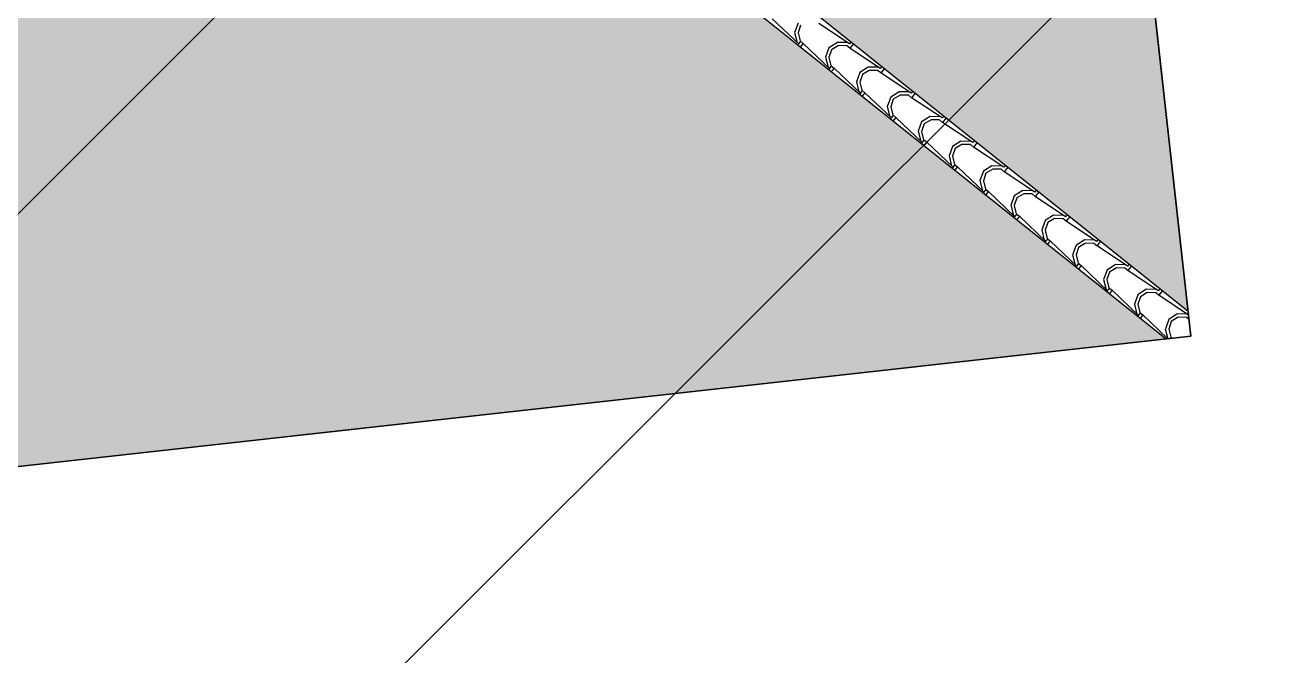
# Model space of a CAD drawing. Header units: millimetres. Extents: x 648844 to 649530, y 1246379 to 1246752.
# Drawn here: x 649306.64 to 649311.95, y 1246500.08 to 1246502.75 of the extents above; entities that cross this region are included whole.
import ezdxf

# ---------------------------------------------------------------- set-up
doc = ezdxf.new("R2010")
doc.units = ezdxf.units.MM
doc.header["$LTSCALE"] = 20
doc.header["$MEASUREMENT"] = 0
doc.layers.get('0').update_dxf_attribs({"linetype": 'CONTINUOUS'})
doc.layers.add('TECHO', color=30, linetype='CONTINUOUS')

# ---------------------------------------------------------------- blocks, each defined once
blk = doc.blocks.new('TEJA45')
at = {"layer": 'TECHO'}
for p, q in [((-0.1915910165105004, 4.238486235740897), (-0.09791931933256848, 4.350000000000019)), ((-0.1042627085960035, 4.306883349536172), (-0.09843609721495739, 4.350000000000559)), ((-0.0852076559721553, 4.269172403094505), (-0.1041128791895432, 4.306982768981751)), ((-0.0899236405116497, 4.309532748100789), (-0.08519737324927235, 4.344979957377539)), ((-0.07560361537717597, 4.278793904563692), (-0.089782529099935, 4.309514941465899)), ((-0.08566081842469231, 4.350000000000048), (-0.08284375475943051, 4.347182936334786)), ((-0.08520690562188094, 4.344819785472112), (-0.08002669109387028, 4.350000000000122)), ((-0.2010012978956794, 4.247930600100329), (-0.2045683574866644, 4.251497659691317)), ((3.552713678800501e-14, 4.260227204326622), (-0.1159182292588099, 4.162855751208912)), ((-0.0474162125070734, 4.250297762661354), (-0.08522657839431957, 4.269202985878742)), ((-0.04491001779673809, 4.264601023314423), (-0.07563105469894538, 4.278779937037182)), ((-0.003757169871668964, 4.256098248815796), (-0.0474755261243871, 4.250190325325473)), ((-0.0094850399793458, 4.269212151439515), (-0.0449322492560924, 4.264485884177141)), ((4.973799150320701e-14, 4.278785035879814), (-0.009586078014912403, 4.269198957864852)), ((-0.3097487369831384, 4.120328765138016), (-0.2104962856374399, 4.238486274769556)), ((-0.2224212841525102, 4.188724973102381), (-0.2165133606621836, 4.232443329355096)), ((-0.2104539013465825, 4.238477996649426), (-0.2140209609375816, 4.242045056240421)), ((-0.2104539013465967, 4.238477996649419), (-0.2010012978956937, 4.229025393198516)), ((-0.208081091125905, 4.191376267011851), (-0.2033548238635277, 4.226823476288601)), ((-0.2033644487581583, 4.226662242335838), (-0.1915486944445277, 4.238477996649465)), ((-0.1915486944447764, 4.238477996649426), (-0.2010012978956794, 4.247930600100329)), ((-0.1159181902304027, 4.143950482081731), (-0.2340756998619469, 4.044698030736033)), ((-0.2033651858509131, 4.1510146718466), (-0.222270409068301, 4.188825037733846)), ((-0.1937600241473518, 4.160637441371289), (-0.2079389378701109, 4.191358478273497)), ((-0.1655739437549784, 4.132140232782604), (-0.2033843096422245, 4.151045455999991)), ((-0.1630664809882632, 4.14644461454392), (-0.1937875178904704, 4.160623528266679)), ((-0.12764152106827, 4.151054700825238), (-0.1630887303450166, 4.146328433562864)), ((-0.1159278668375592, 4.162857169042208), (-0.1277436211511898, 4.151041414728581)), ((-0.09850234030869132, 4.145431642513337), (-0.1159278668375663, 4.162857169042212)), ((-0.1079549437595944, 4.135979039062441), (-0.1159278668375663, 4.14395196214041)), ((-0.4279064574559399, 4.002171294534961), (-0.3286540061102414, 4.120328804166501)), ((-0.3405798597090239, 4.070566596668574), (-0.3346719362186974, 4.114284952921288)), ((-0.3286114444828456, 4.120320453513148), (-0.3321785040738447, 4.123887513104144)), ((-0.328611444482874, 4.120320453513145), (-0.319158841031971, 4.110867850062242)), ((-0.3262385417402598, 4.073219785922014), (-0.3215122744778824, 4.108666995198764)), ((-0.3191588410319568, 4.129773056964062), (-0.3227259006229417, 4.133340116555051)), ((-0.3215219918944356, 4.108504699199564), (-0.3097062375808051, 4.120320453513191)), ((-0.3097062375810467, 4.120320453513152), (-0.3191588410319497, 4.129773056964055)), ((-0.1219155463064112, 4.137939673259112), (-0.1656339025591294, 4.132031749768789)), ((-0.3215227157296638, 4.032856940598695), (-0.3404279389470517, 4.070667306485941)), ((-0.311916432918288, 4.042480978180546), (-0.326095346641047, 4.073202015082753)), ((-0.2812229441797882, 4.028288205773407), (-0.3119439810819955, 4.042467119496166)), ((-0.2340854099738365, 4.044699625905938), (-0.2459011642874671, 4.032883871592311)), ((-0.2166598834449687, 4.02727409937707), (-0.2340854099738436, 4.044699625905945)), ((-0.5460641779288835, 3.884013823931728), (-0.446811726583185, 4.002171333563268)), ((-0.4587384352657722, 3.952408220232972), (-0.4528305117754456, 3.996126576485686)), ((-0.446768987619123, 4.002162910376885), (-0.450336047210115, 4.005729969967877)), ((-0.4467689876191514, 4.002162910376867), (-0.4373163841682484, 3.992710306925964)), ((-0.4443959923545009, 3.955063304833079), (-0.4396697250921235, 3.990510514109829)), ((-0.437316384168227, 4.011615513827795), (-0.440883443759212, 4.015182573418784)), ((-0.439679535030713, 3.99034715606329), (-0.4278637807170824, 4.002162910376917)), ((-0.4278637807173169, 4.002162910376889), (-0.4373163841682199, 4.011615513827792)), ((-0.2340756608334686, 4.025792761608923), (-0.3522331704650128, 3.926540310263224)), ((-0.283731675002862, 4.013982702903839), (-0.3215420408901082, 4.032887926121226)), ((-0.2400739227393771, 4.019781097702669), (-0.2837922789920952, 4.013873174212346)), ((-0.2457980021581534, 4.032897250210837), (-0.2812452114349, 4.028170982948463)), ((-0.2261124868958646, 4.017821495926167), (-0.2340854099738294, 4.025794419004132)), ((-0.4396802456084359, 3.914699209350832), (-0.4585854688258237, 3.952509575238079)), ((-0.4300728416892312, 3.924324514989806), (-0.4442517554119902, 3.955045551892013)), ((-0.6642218984016708, 3.765856353328662), (-0.5649694470559723, 3.884013862960202)), ((-0.5649265307554003, 3.884005367240611), (-0.5684935903463995, 3.887572426831607)), ((-0.5649265307554145, 3.884005367240604), (-0.5554739273045115, 3.874552763789701)), ((-0.5554739273044973, 3.893457970691514), (-0.5590409868954893, 3.89702503028251)), ((-0.5578370781669904, 3.872189612927016), (-0.5460213238533598, 3.884005367240643)), ((-0.5460213238535943, 3.884005367240611), (-0.5554739273044973, 3.893457970691514)), ((-0.3522331314364777, 3.907635041136153), (-0.4703906410680219, 3.808382589790455)), ((-0.401889406250767, 3.895825173025077), (-0.4396997721380131, 3.914730396242465)), ((-0.3993794073712991, 3.910131797002897), (-0.4301004442735064, 3.924310710725656)), ((-0.3582322991741123, 3.901622522145985), (-0.4019506554268304, 3.895714598655662)), ((-0.3639544832466726, 3.91473979959661), (-0.3994016925234192, 3.910013532334236)), ((-0.3522429531101139, 3.926542082769668), (-0.3640587074237445, 3.914726328456041)), ((-0.3348174265812318, 3.909116556240797), (-0.3522429531101139, 3.926542082769679)), ((-0.3442700300321349, 3.899663952789901), (-0.3522429531101068, 3.907636875867869)), ((-0.5768970108217957, 3.83424984380277), (-0.5709890873314691, 3.877968200055484)), ((-0.5578377754871866, 3.796541478102924), (-0.5767429987045745, 3.83435184399017)), ((-0.5625534429686283, 3.836906823745043), (-0.557827175706251, 3.872354033021793)), ((-0.5482292504594071, 3.806168051797403), (-0.5624081641821661, 3.836889088699611)), ((-0.6736314704407675, 3.775300427555241), (-0.6771985300317596, 3.778867487146229)), ((-0.6641788669898716, 3.765847824104334), (-0.6736314704407746, 3.775300427555237)), ((-0.4703906020396786, 3.789477320663238), (-0.5885481116712228, 3.690224869317539)), ((-0.5200471374986506, 3.777667643146319), (-0.5578575033858968, 3.796572866363707)), ((-0.517535870562817, 3.791975388232387), (-0.5482569074650243, 3.806154301955146)), ((-0.4763906756079805, 3.783463946589425), (-0.5201090318606987, 3.777556023099102)), ((-0.4821109643361083, 3.79658234898227), (-0.5175581736128549, 3.791856081719896)), ((-0.4704004962463912, 3.808384539633398), (-0.4822162505600218, 3.796568785319771)), ((-0.4529749697175092, 3.790959013104523), (-0.4704004962463841, 3.808384539633398)), ((-0.4624275731684122, 3.781506409653627), (-0.4704004962463841, 3.789479332731595)), ((-0.7823796188743231, 3.647698882725777), (-0.6831271675286246, 3.765856392357318)), ((-0.6950555863783023, 3.716091467368969), (-0.6891476628879758, 3.759809823621683)), ((-0.6830840738916635, 3.76584782410433), (-0.6866511334826626, 3.769414883695326)), ((-0.6830840738916919, 3.76584782410433), (-0.6736314704407889, 3.756395220653427)), ((-0.6807108935829973, 3.718750342655206), (-0.67598462632062, 3.754197551931956)), ((-0.6759946213032677, 3.754032069790743), (-0.6641788669896371, 3.76584782410437)), ((-0.5885480726426167, 3.671319600190539), (-0.7067055822741608, 3.572067148844841)), ((-0.6759953053659373, 3.678383746855019), (-0.6949005285833252, 3.716194112742265)), ((-0.6663856592299666, 3.688011588605836), (-0.6805645729527257, 3.718732625508043)), ((-0.6382048687465414, 3.659510113267562), (-0.6760152346337875, 3.678415336484949)), ((-0.6356923337535179, 3.673818979461497), (-0.6664133706557251, 3.687997893184257)), ((-0.6002674454250894, 3.678424898367989), (-0.635714654701836, 3.673698631105616)), ((-0.5885580393826686, 3.690226996497127), (-0.6003737936962992, 3.6784112421835)), ((-0.5711325128537865, 3.672801469968253), (-0.5885580393826544, 3.690226996497124)), ((-0.5805851163046825, 3.663348866517349), (-0.5885580393826473, 3.671321789595314)), ((-0.9005373393472667, 3.529541412122548), (-0.8012848880015682, 3.647698921754088)), ((-0.8132141619350435, 3.597933090933367), (-0.8073062384447169, 3.641651447186081)), ((-0.8012416170279337, 3.64769028096806), (-0.8048086766189329, 3.651257340559059)), ((-0.8012416170279621, 3.647690280968053), (-0.7917890135770591, 3.63823767751715)), ((-0.7988683441973592, 3.600593861565365), (-0.7941420769349818, 3.636041070842115)), ((-0.7917890135770378, 3.657142884418974), (-0.7953560731680227, 3.660709944009962)), ((-0.7941521644395451, 3.635874526654469), (-0.7823364101259145, 3.647690280968096)), ((-0.7823364101261348, 3.647690280968064), (-0.7917890135770378, 3.657142884418967)), ((-0.5945490520418204, 3.665305371032865), (-0.6382674082945385, 3.659397447542542)), ((-0.794152835244688, 3.560226015607107), (-0.8130580584620759, 3.598036381494353)), ((-0.7845420680001425, 3.569855125413444), (-0.7987209817229015, 3.600576162315651)), ((-0.756362599994425, 3.5413525833888), (-0.7941729658816712, 3.560257806606188)), ((-0.7538487969466843, 3.555662570691752), (-0.7845698338488916, 3.569841484414511)), ((-0.7184239265140562, 3.560267447753709), (-0.7538711357908028, 3.555541180491335)), ((-0.706715582518946, 3.572069453360857), (-0.7185313368325765, 3.56025369904723)), ((-0.6892900559900497, 3.554643926831982), (-0.7067155825189246, 3.572069453360857)), ((-1.018695059820196, 3.411383941519318), (-0.9194426084744975, 3.529541451150859)), ((-0.9313727374915572, 3.479774714499563), (-0.9254648140012307, 3.523493070752277)), ((-0.9193991601642111, 3.529532737831794), (-0.9229662197552102, 3.533099797422789)), ((-0.9193991601642324, 3.529532737831776), (-0.9099465567133294, 3.520080134380873)), ((-0.9170257948113587, 3.482437380478231), (-0.9122995275489814, 3.517884589754981)), ((-0.9099465567133151, 3.538985341282704), (-0.9135136163043072, 3.542552400873692)), ((-0.9123097075758224, 3.517716983518195), (-0.9004939532621918, 3.529532737831822)), ((-0.9004939532624121, 3.529532737831797), (-0.9099465567133151, 3.5389853412827)), ((-0.7067055432457181, 3.553161879717699), (-0.8248630528772622, 3.453909428372)), ((-0.7127074284747792, 3.547146795476419), (-0.7564257847274973, 3.541238871986096)), ((-0.6987426594409527, 3.545191323381079), (-0.7067155825189175, 3.553164246459044)), ((-0.9123103651234814, 3.442068284359273), (-0.9312155883408693, 3.479878650246519)), ((-0.902698476770702, 3.451698662221872), (-0.9168773904934611, 3.48241969912408)), ((-0.8248731256552233, 3.453911910224587), (-0.8366888799688539, 3.44209615591096)), ((-0.807447599126327, 3.436486383695708), (-0.824873125655202, 3.453911910224587)), ((-1.13685278029299, 3.293226470916263), (-1.037600328947292, 3.411383980547804)), ((-1.049531313047822, 3.361616338067563), (-1.043623389557496, 3.405334694320278)), ((-1.037556703300481, 3.41137519469552), (-1.04112376289148, 3.414942254286515)), ((-1.03755670330051, 3.411375194695516), (-1.028104099849607, 3.401922591244613)), ((-1.028104099849585, 3.420827798146426), (-1.031671159440577, 3.424394857737422)), ((-1.0304672507121, 3.399559440381921), (-1.018651496398469, 3.411375194695548)), ((-1.018651496398682, 3.41137519469552), (-1.028104099849585, 3.420827798146423)), ((-0.8248630138488267, 3.435004159244855), (-0.9430205234803708, 3.335751707899156)), ((-0.8745203312423371, 3.423195053510049), (-0.9123306971295833, 3.442100276727437)), ((-0.8720052601382022, 3.437506161921242), (-0.9027262970404095, 3.451685075644001)), ((-0.8308658049077238, 3.428988219919979), (-0.8745841611604419, 3.423080296429656)), ((-0.8365804076030514, 3.442109997139426), (-0.872027616879798, 3.437383729877052)), ((-0.8169002025772301, 3.427033780244813), (-0.8248731256551949, 3.435006703322777)), ((-1.030467895002218, 3.323910553111343), (-1.049373118219606, 3.361720918998589)), ((-1.035183245425607, 3.3642808993893), (-1.03045697816323, 3.39972810866605)), ((-1.020854885542022, 3.333542199031957), (-1.035033799264781, 3.364263235934164)), ((-1.155714246436759, 3.293217651559246), (-1.159281306027758, 3.296784711150242)), ((-1.146261642985863, 3.30267025501016), (-1.149828702576848, 3.306237314601148)), ((-1.136809039534953, 3.29321765155925), (-1.146261642985856, 3.302670255010153)), ((-0.9430204844519352, 3.316846438772011), (-1.061177994083479, 3.217593987426312)), ((-0.9926780624902349, 3.305037523631288), (-1.030488428377481, 3.323942746848676)), ((-0.9901617233289102, 3.319349753150352), (-1.020882760231117, 3.333528666873111)), ((-0.9490241813424802, 3.310829644363299), (-0.9927425375951984, 3.304921720872976)), ((-0.9547368886924801, 3.323952546525081), (-0.9901840979692267, 3.319226279262708)), ((-0.9430306687915007, 3.335754367088317), (-0.9548464231051312, 3.32393861277469)), ((-0.9256051422625973, 3.318328840559435), (-0.9430306687914722, 3.33575436708831)), ((-0.9350577457135003, 3.308876237108539), (-0.9430306687914651, 3.316849160186504)), ((-1.255010500765792, 3.175069000313204), (-1.155758049420093, 3.293226509944745)), ((-1.167689888604336, 3.243457961633766), (-1.16178196511401, 3.28717631788648)), ((-1.148625424880983, 3.205752821863452), (-1.167530648098371, 3.243563187750699)), ((-1.15571424643678, 3.293217651559239), (-1.146261642985877, 3.283765048108336)), ((-1.153340696040082, 3.24612441829856), (-1.148614428777705, 3.28157162757531)), ((-1.139011294312198, 3.215385735839561), (-1.153190208034957, 3.246106772741769)), ((-1.148624793848377, 3.281401897245647), (-1.136809039534747, 3.293217651559274)), ((-1.264419186122126, 3.184512711873882), (-1.267986245713111, 3.188079771464871)), ((-1.061177955054994, 3.198688718299206), (-1.179335464686538, 3.099436266953507)), ((-1.110835793738126, 3.186879993752527), (-1.148646159625372, 3.205785216969915)), ((-1.108318186520428, 3.201193344379842), (-1.139039223422635, 3.215372258102601)), ((-1.067182557776327, 3.192671068806732), (-1.110900914029045, 3.186763145316409)), ((-1.072893369780999, 3.205795095910862), (-1.108340579057746, 3.201068828648488)), ((-1.061188211927778, 3.217596823952046), (-1.073003966241409, 3.205781069638419)), ((-1.043762685398868, 3.200171297423161), (-1.06118821192775, 3.217596823952043)), ((-1.053215288849771, 3.190718693972261), (-1.061188211927742, 3.19869161705023)), ((-1.373168221238593, 3.056911529710149), (-1.273915769892895, 3.17506903934169)), ((-1.285848464160601, 3.125299585201766), (-1.279940540670275, 3.169017941454481)), ((-1.273871789573029, 3.175060108422976), (-1.277438849164021, 3.178627168013964)), ((-1.27387178957305, 3.175060108422965), (-1.264419186122147, 3.165607504972062)), ((-1.271498146654451, 3.127967937208719), (-1.266771879392074, 3.16341514648547)), ((-1.266782336984654, 3.163244354109374), (-1.254966582671024, 3.175060108423001)), ((-1.254966582671223, 3.175060108422976), (-1.264419186122126, 3.184512711873879)), ((-1.266782954759748, 3.087595090615572), (-1.285688177977136, 3.125405456502818)), ((-1.257167703082374, 3.097229272647162), (-1.271346616805133, 3.127950309549369)), ((-1.228993524985995, 3.068722463873762), (-1.266803890873241, 3.08762768709115)), ((-1.226474649713587, 3.083036935610096), (-1.257195686615795, 3.097215849332855)), ((-1.19104985087089, 3.087637645296461), (-1.226497060147636, 3.082911378034087)), ((-1.179345755064055, 3.099439280815776), (-1.191161509377686, 3.087623526502149)), ((-1.161920228535138, 3.082013754286891), (-1.179345755064013, 3.099439280815766)), ((-1.491325941711231, 2.938754059107264), (-1.392073490365533, 3.056911568738805)), ((-1.404007039717101, 3.007141208767965), (-1.398099116226774, 3.05085956502068)), ((-1.392029332709299, 3.056902565286702), (-1.395596392300298, 3.060469624877697)), ((-1.39202933270932, 3.056902565286691), (-1.382576729258417, 3.047449961835788)), ((-1.389655597268458, 3.009811456121579), (-1.384929330006081, 3.045258665398329)), ((-1.382576729258403, 3.066355168737612), (-1.386143788849395, 3.069922228328608)), ((-1.384939880120932, 3.0450868109731), (-1.373124125807301, 3.056902565286727)), ((-1.3731241258075, 3.056902565286705), (-1.382576729258403, 3.066355168737608)), ((-1.179335425658017, 3.080530997826433), (-1.297492935289561, 2.981278546480734)), ((-1.185340934209286, 3.074512493250293), (-1.229059290462004, 3.06860456975997)), ((-1.171372831986041, 3.072561150835991), (-1.179345755064013, 3.08053407391396)), ((-1.384940484638499, 2.969437359367674), (-1.403845707855886, 3.007247725254921)), ((-1.375324111853324, 2.979072809456422), (-1.389503025576083, 3.00979384635863)), ((-1.344631112904288, 2.964880526839199), (-1.375352149806496, 2.979059440561958)), ((-1.297503298200333, 2.981281737679506), (-1.309319052513963, 2.969465983365879)), ((-1.280077771671415, 2.96385621115062), (-1.29750329820029, 2.981281737679495)), ((-1.609483662184033, 2.820596588504205), (-1.510231210838334, 2.938754098135746)), ((-1.522165615273849, 2.888982832332363), (-1.516257691783522, 2.932701188585078)), ((-1.510186875845577, 2.938745022150432), (-1.513753935436576, 2.942312081741427)), ((-1.510186875845605, 2.938745022150421), (-1.500734272394702, 2.929292418699518)), ((-1.507813047882699, 2.891654975032647), (-1.503086780620322, 2.927102184309398)), ((-1.500734272394673, 2.948197625601342), (-1.504301331985666, 2.95176468519233)), ((-1.503097423257209, 2.926929267836826), (-1.491281668943579, 2.938745022150453)), ((-1.49128166894377, 2.938745022150432), (-1.500734272394673, 2.948197625601335)), ((-1.297492896261112, 2.962373277353592), (-1.415650405892656, 2.863120826007894)), ((-1.347151256233893, 2.950564933994997), (-1.384961622121139, 2.969470157212385)), ((-1.303499310642231, 2.956353917693853), (-1.347217666894949, 2.95044599420353)), ((-1.309206331958961, 2.969480194682298), (-1.344653541235708, 2.964753927419924)), ((-1.289530375122318, 2.954403607699724), (-1.297503298200283, 2.962376530777686)), ((-1.503098014517263, 2.851279628119784), (-1.522003237734651, 2.88908999400703)), ((-1.493480520623876, 2.860916346264851), (-1.507659434346635, 2.891637383167058))]:
    blk.add_line(p, q, dxfattribs=at)

msp = doc.modelspace()

# ---------------------------------------------------------------- hatches: boundary and pattern name
h = msp.add_hatch()
h.set_pattern_fill('ANSI36', scale=20, style=0)
h.set_pattern_definition([(45, (-526.4316489867633, -3378.367883687839), (1.325825214724777, 4.861359120657514), [6.25, -1.25, 0, -1.25])])
h.paths.add_polyline_path([(649188.8489360636, 1246478.707731926), (649215.2214069526, 1246513.043391474), (649317.348885952, 1246513.661012395), (649322.291343771, 1246459.303611518), (649201.5072083384, 1246459.303611518)])
h.paths.add_polyline_path([(649253.0038721092, 1246474.230662723), (649282.477951251, 1246474.230662723), (649282.477951251, 1246479.656447173), (649253.0038721092, 1246479.656447173)], flags=24)
at = {"layer": 'TECHO'}
h = msp.add_hatch(dxfattribs=at)
h.set_pattern_fill('SPANTILE', color=9, scale=0.2049999999999999, angle=384.7224991800267, style=0, pattern_type=2)
h.set_pattern_definition([(11.31662448474413, (649358.2658103956, 1246529.997337376), (-2.422260054542765, -0.4756906117260807), [0.1893117599999991, -4.54348080499997]), (276.3469244847441, (649358.4514414275, 1246530.034486269), (0.226405908577706, -0.1810810994032878), [0.01639999999999999, -0.1886]), (96.34692448474402, (649358.4904033119, 1246529.832555757), (-0.226405908577706, 0.1810810994032878), [0.05739999999999997, -0.1475999999999999]), (186.3469244847441, (649358.4840578383, 1246529.889603938), (-0.1810810994032877, -0.226405908577706), [0.02049999999999988, -0.184499999999999]), (6.346924484744093, (649358.4491795492, 1246530.017733541), (0.1810810994032878, 0.226405908577706), [0.02049999999999988, -0.184499999999999]), (96.34692448474402, (649358.4695538995, 1246530.019999781), (-0.226405908577706, 0.1810810994032878), [0.01639999999999998, -0.1885999999999999]), (96.34692448474402, (649358.4741038315, 1246529.830742765), (-0.226405908577706, 0.1810810994032878), [0.04099999999999997, -0.1639999999999999]), (181.3772244847441, (649358.4695713506, 1246529.871491466), (-2.467584469708936, -0.06820714602677225), [0.18931176, -4.543480805]), (149.0430244847442, (649358.4593841755, 1246529.870358346), (3.758252696252265, -2.26340155561673), [0.05412163999999996, -5.358033749999995]), (114.7818244847441, (649358.4129720551, 1246529.898198201), (-0.2490679976808361, 0.3848247281260904), [0.0518613099999999, -0.5964054749999982]), (77.91202448474405, (649358.3912335972, 1246529.945283649), (-0.1584183596341567, -0.4301494649268826), [0.05186130999999987, -0.5964054749999977]), (43.65082448474422, (649358.4020941004, 1246529.995995083), (3.169030816523185, 3.033923798446827), [0.05412163999999998, -5.358033749999997]), (116.5718244847441, (649358.42610098, 1246529.909971745), (1.064262102748422, -2.150528179267808), [0.04150942499999998, -4.109424259999998]), (76.12202448474406, (649358.407533078, 1246529.947096642), (0.5656893258233504, 2.331827793774859), [0.04150942499999997, -4.109424259999997]), (43.75232448474411, (649358.4174892659, 1246529.987394276), (2.422039745242812, 2.33204815655768), [0.04387184499999996, -4.343319624999995]), (148.9415244847441, (649358.4636834882, 1246529.887337698), (2.875288288087373, -1.742825978813587), [0.043871845, -4.343319624999999])])
h.paths.add_polyline_path([(649311.5481818633, 1246501.535969376), (649306.8611002571, 1246505.284731481), (649310.6098623613, 1246509.971813087)])
h = msp.add_hatch(dxfattribs=at)
h.set_pattern_fill('SPANTILE', color=9, scale=0.2049999999999999, angle=114.7224991800267, style=0, pattern_type=2)
h.set_pattern_definition([(281.3166244847441, (649252.2041347437, 1246480.606404336), (-0.4756906117260817, 2.422260054542765), [0.189311759999999, -4.54348080499997]), (186.3469244847441, (649252.2412836361, 1246480.420773305), (-0.1810810994032878, -0.226405908577706), [0.01639999999999988, -0.188599999999999]), (6.346924484744093, (649252.0393531243, 1246480.38181142), (0.1810810994032877, 0.2264059085777061), [0.05739999999999976, -0.147599999999999]), (96.34692448474402, (649252.0964013054, 1246480.388156893), (-0.226405908577706, 0.1810810994032877), [0.02049999999999999, -0.1844999999999999]), (276.3469244847441, (649252.2245309077, 1246480.423035183), (0.226405908577706, -0.1810810994032878), [0.0205, -0.1845]), (6.346924484744093, (649252.2267971479, 1246480.402660832), (0.1810810994032877, 0.2264059085777061), [0.01639999999999988, -0.188599999999999]), (6.346924484744093, (649252.037540132, 1246480.3981109), (0.1810810994032877, 0.2264059085777061), [0.04099999999999977, -0.1639999999999991]), (91.37722448474362, (649252.0782888331, 1246480.402643382), (-0.06820714602677314, 2.467584469708935), [0.1893117599999997, -4.543480804999992]), (59.04302448474405, (649252.0771557125, 1246480.412830556), (-2.263401555616729, -3.758252696252264), [0.05412163999999998, -5.358033749999997]), (24.78182448474418, (649252.104995568, 1246480.459242677), (0.3848247281260904, 0.2490679976808362), [0.05186130999999999, -0.5964054749999997]), (347.9120244847441, (649252.1520810165, 1246480.480981134), (-0.4301494649268828, 0.1584183596341567), [0.05186130999999977, -0.5964054749999961]), (313.6508244847441, (649252.2027924501, 1246480.470120631), (3.033923798446828, -3.169030816523186), [0.05412163999999987, -5.358033749999982]), (26.57182448474416, (649252.1167691117, 1246480.446113752), (-2.150528179267808, -1.064262102748422), [0.04150942499999997, -4.109424259999997]), (346.1220244847441, (649252.1538940091, 1246480.464681654), (2.33182779377486, -0.5656893258233504), [0.04150942499999998, -4.109424259999998]), (313.7523244847441, (649252.194191643, 1246480.454725466), (2.332048156557682, -2.422039745242812), [0.04387184499999997, -4.343319624999996]), (58.94152448474409, (649252.0941350646, 1246480.408531243), (-1.742825978813585, -2.875288288087372), [0.04387184499999999, -4.343319624999998])])
h.paths.add_polyline_path([(649303.8132388208, 1246504.870255106), (649300.0370354065, 1246500.148863597), (649311.4544913708, 1246501.418828045), (649306.7330998626, 1246505.195031459)])

# ---------------------------------------------------------------- linework, layer by layer
at = {"color": 9}
msp.add_lwpolyline([(649311.5599072825, 1246501.430553462), (649310.5981369426, 1246510.077228999), (649298.9698491532, 1246508.783813714), (649299.9316194935, 1246500.137138177), (649311.5599072832, 1246501.430553462)], dxfattribs=at)
at = {"layer": 'TECHO', "color": 9}
for p, q in [((649310.5981369428, 1246510.077228997), (649311.5599072825, 1246501.430553462)), ((649311.5599072829, 1246501.430553464), (649310.5981369417, 1246510.077228999)), ((649311.5599072825, 1246501.430553462), (649299.9316194935, 1246500.137138177)), ((649299.9316194942, 1246500.137138178), (649311.5599072829, 1246501.430553464))]:
    msp.add_line(p, q, dxfattribs=at)
at = {"layer": 'TECHO'}
for p, q in [((649306.8611002571, 1246505.284731481), (649311.5481818633, 1246501.535969376)), ((649306.7330998626, 1246505.195031459), (649311.4544913708, 1246501.418828045))]:
    msp.add_line(p, q, dxfattribs=at)

# ---------------------------------------------------------------- block references
at = {"xscale": -1, "rotation": 186.3469244876338}
msp.add_blockref('TEJA45', (649311.0790221123, 1246505.753891231), dxfattribs=at)

doc.saveas('drawing.dxf')
